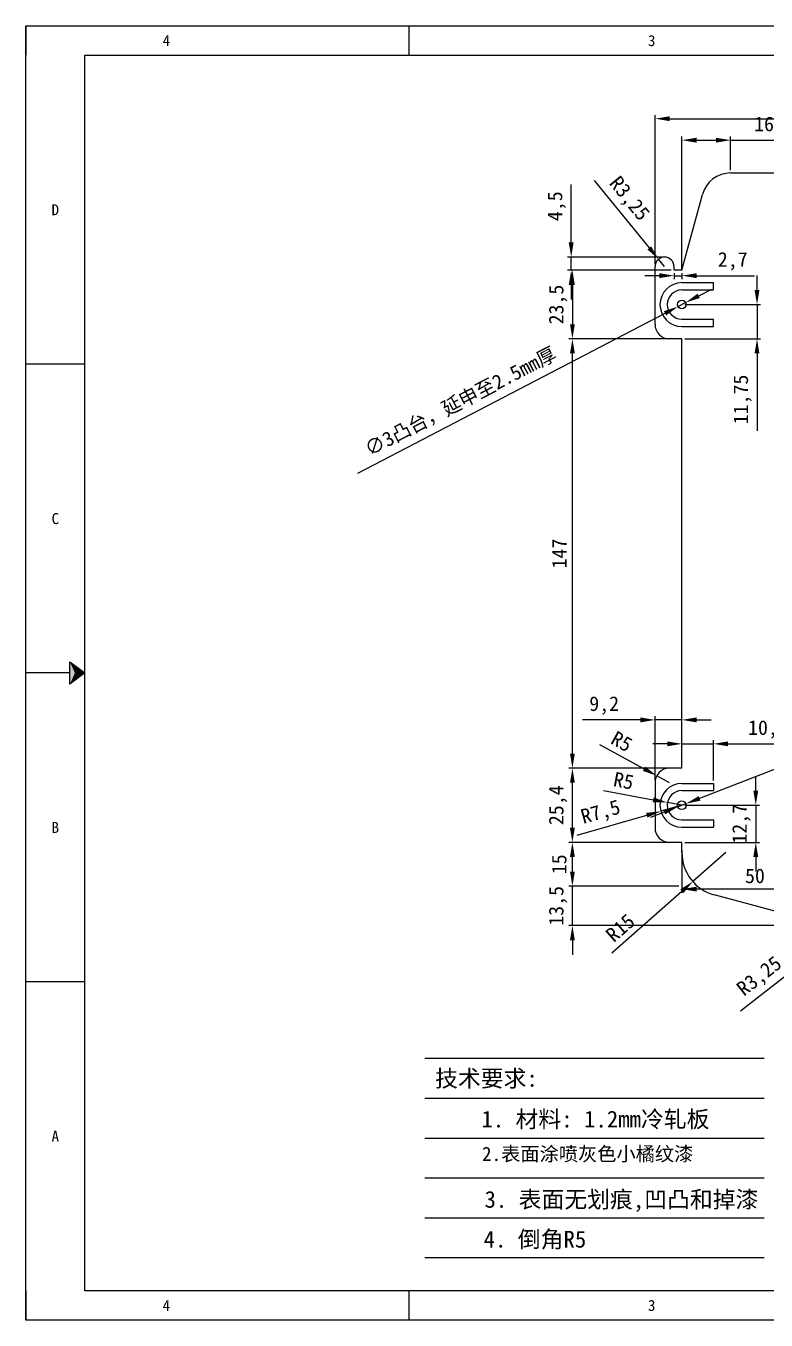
# Model space of a CAD drawing. Header units: millimetres. Extents: x 13106 to 40242, y 18888 to 28426.
# Drawn here: x 34768.9 to 35022.4, y 22866.9 to 23310 of the extents above; entities that cross this region are included whole.
import ezdxf
from ezdxf.enums import TextEntityAlignment as Align

# ---------------------------------------------------------------- set-up
doc = ezdxf.new("R2010")
doc.units = ezdxf.units.MM
doc.header["$PDSIZE"] = -1
doc.linetypes.add('DOT', pattern=[0.25, 0, -0.25])
doc.layers.add('dim', color=2, linetype='Continuous', lineweight=9)
doc.layers.add('print', color=30, linetype='Continuous')
doc.styles.add('Dartop', font='')
doc.styles.add('HZ', font='')
doc.styles.add('hzHT', font='simhei.ttf')
doc.styles.get('Dartop').set_extended_font_data('FangSong_GB2312')
doc.styles.get('HZ').set_extended_font_data('SimSun')
doc.dimstyles.new('small', dxfattribs={"dimtxt": 5, "dimasz": 5, "dimexe": 1.25, "dimexo": 1, "dimgap": 2, "dimtad": 1, "dimtxsty": 'Standard', "dimcen": 2.5, "dimadec": 0, "dimazin": 0, "dimtfac": 1, "dimtmove": 0, "dimatfit": 3, "dimfxl": 0, "dimarcsym": 0})

# ---------------------------------------------------------------- blocks, each defined once
blk = doc.blocks.new('*U105')
at = {"color": 254, "linetype": 'Continuous', "extrusion": (0, 0, -1)}
for points in [[(-0.833, 11), (-0.75, 10.812), (-0.75, 11.188)], [(-0.833, 11), (-0.75, 11.188), (-1, 11)], [(-0.833, 11), (-1, 11), (-0.75, 10.812)]]:
    blk.add_solid(points, dxfattribs=at)
blk = doc.blocks.new('*D127')
at = {"layer": 'Defpoints', "color": 0, "lineweight": 9, "transparency": 16777216}
for p in [(35171.39, 23278.25), (34984.39, 23227.61), (35171.39, 23168.26)]:
    blk.add_point(p, dxfattribs=at)
at = {"layer": 'dim', "color": 0, "lineweight": -2, "transparency": 16777216}
for p, q in [((34984.39, 23228.61), (34984.39, 23279.5)), ((34989.39, 23278.25), (35166.39, 23278.25)), ((35171.39, 23169.26), (35171.39, 23279.5))]:
    blk.add_line(p, q, dxfattribs=at)
at = {"layer": 'dim', "color": 0, "lineweight": 9, "transparency": 16777216}
for points in [[(34989.39, 23279.08), (34989.39, 23277.42), (34984.39, 23278.25)], [(35166.39, 23279.08), (35166.39, 23277.42), (35171.39, 23278.25)]]:
    blk.add_solid(points, dxfattribs=at)
at = {"layer": 'dim', "color": 0, "transparency": 16777216, "insert": (35077.89, 23282.75), "char_height": 5, "attachment_point": 5}
blk.add_mtext('187', dxfattribs=at)
blk = doc.blocks.new('*D134')
at = {"layer": 'Defpoints', "color": 0, "lineweight": 9, "transparency": 16777216}
for p in [(35043.64, 22996.21), (35041.08, 22994.21)]:
    blk.add_point(p, dxfattribs=at)
at = {"layer": 'dim', "color": 0, "lineweight": -2, "transparency": 16777216}
for p, q in [((35043.64, 22996.21), (35041.08, 22994.21)), ((35013.63, 22972.76), (35037.14, 22991.13))]:
    blk.add_line(p, q, dxfattribs=at)
at = {"layer": 'dim', "color": 0, "lineweight": 9, "transparency": 16777216}
blk.add_solid([(35036.62, 22991.79), (35037.65, 22990.48), (35041.08, 22994.21)], dxfattribs=at)
at = {"layer": 'dim', "color": 0, "transparency": 16777216, "insert": (35020.39, 22984.28), "char_height": 5, "attachment_point": 5, "rotation": 38.0079}
blk.add_mtext('R3,25', dxfattribs=at)
blk = doc.blocks.new('*D143')
at = {"layer": 'Defpoints', "color": 0, "lineweight": 9, "transparency": 16777216}
for p in [(34993.59, 23028.71), (34993.59, 23014.45), (35043.64, 23001.96)]:
    blk.add_point(p, dxfattribs=at)
at = {"layer": 'dim', "color": 0, "lineweight": -2, "transparency": 16777216}
for p, q in [((34993.59, 23027.71), (34993.59, 23013.2)), ((35038.64, 23014.45), (34998.59, 23014.45)), ((35043.64, 23002.96), (35043.64, 23015.7))]:
    blk.add_line(p, q, dxfattribs=at)
at = {"layer": 'dim', "color": 0, "lineweight": 9, "transparency": 16777216}
for points in [[(34998.59, 23015.28), (34998.59, 23013.61), (34993.59, 23014.45)], [(35038.64, 23015.28), (35038.64, 23013.61), (35043.64, 23014.45)]]:
    blk.add_solid(points, dxfattribs=at)
at = {"layer": 'dim', "color": 0, "transparency": 16777216, "insert": (35018.61, 23018.95), "char_height": 5, "attachment_point": 5}
blk.add_mtext('50', dxfattribs=at)
blk = doc.blocks.new('*D144')
at = {"layer": 'Defpoints', "color": 0, "lineweight": 9, "transparency": 16777216}
for p in [(35008.59, 23026.95), (34997.33, 23017.04)]:
    blk.add_point(p, dxfattribs=at)
at = {"layer": 'dim', "color": 0, "lineweight": -2, "transparency": 16777216}
for p, q in [((35008.59, 23026.95), (34997.33, 23017.04)), ((34969.59, 22992.6), (34993.58, 23013.73))]:
    blk.add_line(p, q, dxfattribs=at)
at = {"layer": 'dim', "color": 0, "lineweight": 9, "transparency": 16777216}
blk.add_solid([(34993.03, 23014.36), (34994.13, 23013.11), (34997.33, 23017.04)], dxfattribs=at)
at = {"layer": 'dim', "color": 0, "transparency": 16777216, "insert": (34972.5, 23001.15), "char_height": 5, "attachment_point": 5, "rotation": 41.3812}
blk.add_mtext('R15', dxfattribs=at)
blk = doc.blocks.new('*D145')
at = {"layer": 'Defpoints', "color": 0, "lineweight": 9, "transparency": 16777216}
for p in [(34956.09, 23015.46), (34993.59, 23015.46), (35043.64, 23001.96)]:
    blk.add_point(p, dxfattribs=at)
at = {"layer": 'dim', "color": 0, "lineweight": -2, "transparency": 16777216}
for p, q in [((34956.09, 23020.46), (34956.09, 23025.46)), ((34992.59, 23015.46), (34954.84, 23015.46)), ((34956.09, 23001.96), (34956.09, 23015.46)), ((35042.64, 23001.96), (34954.84, 23001.96)), ((34956.09, 22996.96), (34956.09, 22991.96))]:
    blk.add_line(p, q, dxfattribs=at)
at = {"layer": 'dim', "color": 0, "lineweight": 9, "transparency": 16777216}
for points in [[(34955.26, 23020.46), (34956.92, 23020.46), (34956.09, 23015.46)], [(34955.26, 22996.96), (34956.92, 22996.96), (34956.09, 23001.96)]]:
    blk.add_solid(points, dxfattribs=at)
at = {"layer": 'dim', "color": 0, "transparency": 16777216, "insert": (34951.17, 23008.71), "char_height": 5, "attachment_point": 5, "rotation": 90}
blk.add_mtext('13,5', dxfattribs=at)
blk = doc.blocks.new('*D146')
at = {"layer": 'Defpoints', "color": 0, "lineweight": 9, "transparency": 16777216}
for p in [(34956.09, 23030.46), (34993.59, 23030.46), (34992.59, 23015.46)]:
    blk.add_point(p, dxfattribs=at)
at = {"layer": 'dim', "color": 0, "lineweight": -2, "transparency": 16777216}
for p, q in [((34992.59, 23030.46), (34954.84, 23030.46)), ((34956.09, 23020.46), (34956.09, 23025.46)), ((34991.59, 23015.46), (34954.84, 23015.46))]:
    blk.add_line(p, q, dxfattribs=at)
at = {"layer": 'dim', "color": 0, "lineweight": 9, "transparency": 16777216}
for points in [[(34955.26, 23025.46), (34956.92, 23025.46), (34956.09, 23030.46)], [(34955.26, 23020.46), (34956.92, 23020.46), (34956.09, 23015.46)]]:
    blk.add_solid(points, dxfattribs=at)
at = {"layer": 'dim', "color": 0, "transparency": 16777216, "insert": (34951.59, 23022.96), "char_height": 5, "attachment_point": 5, "rotation": 90}
blk.add_mtext('15', dxfattribs=at)
blk = doc.blocks.new('*D147')
at = {"layer": 'Defpoints', "color": 0, "lineweight": 9, "transparency": 16777216}
for p in [(34956.09, 23055.86), (34993.59, 23055.86), (34992.59, 23030.46)]:
    blk.add_point(p, dxfattribs=at)
at = {"layer": 'dim', "color": 0, "lineweight": -2, "transparency": 16777216}
for p, q in [((34992.59, 23055.86), (34954.84, 23055.86)), ((34956.09, 23035.46), (34956.09, 23050.86)), ((34991.59, 23030.46), (34954.84, 23030.46))]:
    blk.add_line(p, q, dxfattribs=at)
at = {"layer": 'dim', "color": 0, "lineweight": 9, "transparency": 16777216}
for points in [[(34955.26, 23050.86), (34956.92, 23050.86), (34956.09, 23055.86)], [(34955.26, 23035.46), (34956.92, 23035.46), (34956.09, 23030.46)]]:
    blk.add_solid(points, dxfattribs=at)
at = {"layer": 'dim', "color": 0, "transparency": 16777216, "insert": (34951.17, 23043.16), "char_height": 5, "attachment_point": 5, "rotation": 90}
blk.add_mtext('25,4', dxfattribs=at)
blk = doc.blocks.new('*D148')
at = {"layer": 'Defpoints', "color": 0, "lineweight": 9, "transparency": 16777216}
for p in [(34984.39, 23072.39), (34993.59, 23055.86), (34984.39, 23050.86)]:
    blk.add_point(p, dxfattribs=at)
at = {"layer": 'dim', "color": 0, "lineweight": -2, "transparency": 16777216}
for p, q in [((34979.39, 23072.39), (34959.55, 23072.39)), ((34984.39, 23051.86), (34984.39, 23073.64)), ((34993.59, 23072.39), (34984.39, 23072.39)), ((34993.59, 23056.86), (34993.59, 23073.64)), ((34998.59, 23072.39), (35003.59, 23072.39))]:
    blk.add_line(p, q, dxfattribs=at)
at = {"layer": 'dim', "color": 0, "lineweight": 9, "transparency": 16777216}
for points in [[(34979.39, 23073.22), (34979.39, 23071.55), (34984.39, 23072.39)], [(34998.59, 23073.22), (34998.59, 23071.55), (34993.59, 23072.39)]]:
    blk.add_solid(points, dxfattribs=at)
at = {"layer": 'dim', "color": 0, "transparency": 16777216, "insert": (34966.97, 23077.3), "char_height": 5, "attachment_point": 5}
blk.add_mtext('9,2', dxfattribs=at)
blk = doc.blocks.new('*D149')
at = {"layer": 'Defpoints', "color": 0, "lineweight": 9, "transparency": 16777216}
for p in [(34985, 23053.26), (34989.39, 23050.86)]:
    blk.add_point(p, dxfattribs=at)
at = {"layer": 'dim', "color": 0, "lineweight": -2, "transparency": 16777216}
for p, q in [((34965.41, 23063.99), (34980.62, 23055.67)), ((34989.39, 23050.86), (34985, 23053.26))]:
    blk.add_line(p, q, dxfattribs=at)
at = {"layer": 'dim', "color": 0, "lineweight": 9, "transparency": 16777216}
blk.add_solid([(34981.02, 23056.4), (34980.22, 23054.94), (34985, 23053.26)], dxfattribs=at)
at = {"layer": 'dim', "color": 0, "transparency": 16777216, "insert": (34972.98, 23064.98), "char_height": 5, "attachment_point": 5, "rotation": 331.2905}
blk.add_mtext('R5', dxfattribs=at)
blk = doc.blocks.new('*D150')
at = {"layer": 'Defpoints', "color": 0, "lineweight": 9, "transparency": 16777216}
for p in [(34956.09, 23202.86), (34993.59, 23202.86), (34993.59, 23055.86)]:
    blk.add_point(p, dxfattribs=at)
at = {"layer": 'dim', "color": 0, "lineweight": -2, "transparency": 16777216}
for p, q in [((34992.59, 23202.86), (34954.84, 23202.86)), ((34956.09, 23060.86), (34956.09, 23197.86)), ((34992.59, 23055.86), (34954.84, 23055.86))]:
    blk.add_line(p, q, dxfattribs=at)
at = {"layer": 'dim', "color": 0, "lineweight": 9, "transparency": 16777216}
for points in [[(34955.26, 23197.86), (34956.92, 23197.86), (34956.09, 23202.86)], [(34955.26, 23060.86), (34956.92, 23060.86), (34956.09, 23055.86)]]:
    blk.add_solid(points, dxfattribs=at)
at = {"layer": 'dim', "color": 0, "transparency": 16777216, "insert": (34951.59, 23129.36), "char_height": 5, "attachment_point": 5, "rotation": 90}
blk.add_mtext('147', dxfattribs=at)
blk = doc.blocks.new('*D151')
at = {"layer": 'Defpoints', "color": 0, "lineweight": 9, "transparency": 16777216}
for p in [(34990.89, 23226.36), (34956.09, 23202.86), (34993.59, 23202.86)]:
    blk.add_point(p, dxfattribs=at)
at = {"layer": 'dim', "color": 0, "lineweight": -2, "transparency": 16777216}
for p, q in [((34989.89, 23226.36), (34954.84, 23226.36)), ((34956.09, 23221.36), (34956.09, 23207.86)), ((34992.59, 23202.86), (34954.84, 23202.86))]:
    blk.add_line(p, q, dxfattribs=at)
at = {"layer": 'dim', "color": 0, "lineweight": 9, "transparency": 16777216}
for points in [[(34955.26, 23221.36), (34956.92, 23221.36), (34956.09, 23226.36)], [(34955.26, 23207.86), (34956.92, 23207.86), (34956.09, 23202.86)]]:
    blk.add_solid(points, dxfattribs=at)
at = {"layer": 'dim', "color": 0, "transparency": 16777216, "insert": (34951.17, 23214.61), "char_height": 5, "attachment_point": 5, "rotation": 90}
blk.add_mtext('23,5', dxfattribs=at)
blk = doc.blocks.new('*D152')
at = {"layer": 'Defpoints', "color": 0, "lineweight": 9, "transparency": 16777216}
for p in [(34955.67, 23230.86), (34987.64, 23230.86), (34984.39, 23226.36)]:
    blk.add_point(p, dxfattribs=at)
at = {"layer": 'dim', "color": 0, "lineweight": -2, "transparency": 16777216}
for p, q in [((34955.67, 23235.86), (34955.67, 23255.7)), ((34986.64, 23230.86), (34954.42, 23230.86)), ((34955.67, 23226.36), (34955.67, 23230.86)), ((34983.39, 23226.36), (34954.42, 23226.36)), ((34955.67, 23221.36), (34955.67, 23216.36))]:
    blk.add_line(p, q, dxfattribs=at)
at = {"layer": 'dim', "color": 0, "lineweight": 9, "transparency": 16777216}
for points in [[(34954.84, 23235.86), (34956.51, 23235.86), (34955.67, 23230.86)], [(34954.84, 23221.36), (34956.51, 23221.36), (34955.67, 23226.36)]]:
    blk.add_solid(points, dxfattribs=at)
at = {"layer": 'dim', "color": 0, "transparency": 16777216, "insert": (34950.76, 23248.28), "char_height": 5, "attachment_point": 5, "rotation": 90}
blk.add_mtext('4,5', dxfattribs=at)
blk = doc.blocks.new('*D153')
at = {"layer": 'Defpoints', "color": 0, "lineweight": 9, "transparency": 16777216}
for p in [(34985.58, 23230.13), (34987.64, 23227.61)]:
    blk.add_point(p, dxfattribs=at)
at = {"layer": 'dim', "color": 0, "lineweight": -2, "transparency": 16777216}
for p, q in [((34963.59, 23257.14), (34982.43, 23234.01)), ((34987.64, 23227.61), (34985.58, 23230.13))]:
    blk.add_line(p, q, dxfattribs=at)
at = {"layer": 'dim', "color": 0, "lineweight": 9, "transparency": 16777216}
blk.add_solid([(34983.07, 23234.54), (34981.78, 23233.48), (34985.58, 23230.13)], dxfattribs=at)
at = {"layer": 'dim', "color": 0, "transparency": 16777216, "insert": (34975.24, 23250.62), "char_height": 5, "attachment_point": 5, "rotation": 309.1637}
blk.add_mtext('R3,25', dxfattribs=at)
blk = doc.blocks.new('*D154')
at = {"layer": 'Defpoints', "color": 0, "lineweight": 9, "transparency": 16777216}
for p in [(34990.89, 23226.36), (34993.59, 23226.36), (34993.59, 23224.5)]:
    blk.add_point(p, dxfattribs=at)
at = {"layer": 'dim', "color": 0, "lineweight": -2, "transparency": 16777216}
for p, q in [((34985.89, 23224.5), (34980.89, 23224.5)), ((34990.89, 23225.36), (34990.89, 23223.25)), ((34990.89, 23224.5), (34993.59, 23224.5)), ((34993.59, 23225.36), (34993.59, 23223.25)), ((34998.59, 23224.5), (35018.42, 23224.5))]:
    blk.add_line(p, q, dxfattribs=at)
at = {"layer": 'dim', "color": 0, "lineweight": 9, "transparency": 16777216}
for points in [[(34985.89, 23225.33), (34985.89, 23223.67), (34990.89, 23224.5)], [(34998.59, 23225.33), (34998.59, 23223.67), (34993.59, 23224.5)]]:
    blk.add_solid(points, dxfattribs=at)
at = {"layer": 'dim', "color": 0, "transparency": 16777216, "insert": (35011, 23229.42), "char_height": 5, "attachment_point": 5}
blk.add_mtext('2,7', dxfattribs=at)
blk = doc.blocks.new('*D155')
at = {"layer": 'Defpoints', "color": 0, "lineweight": 9, "transparency": 16777216}
for p in [(35010.24, 23270.9), (35010.24, 23259.66), (34993.59, 23225.36)]:
    blk.add_point(p, dxfattribs=at)
at = {"layer": 'dim', "color": 0, "lineweight": -2, "transparency": 16777216}
for p, q in [((34993.59, 23226.36), (34993.59, 23272.15)), ((34998.59, 23270.9), (35005.24, 23270.9)), ((35010.24, 23260.66), (35010.24, 23272.15)), ((35010.24, 23270.9), (35038.41, 23270.9))]:
    blk.add_line(p, q, dxfattribs=at)
at = {"layer": 'dim', "color": 0, "lineweight": 9, "transparency": 16777216}
for points in [[(34998.59, 23271.73), (34998.59, 23270.06), (34993.59, 23270.9)], [(35005.24, 23271.73), (35005.24, 23270.06), (35010.24, 23270.9)]]:
    blk.add_solid(points, dxfattribs=at)
at = {"layer": 'dim', "color": 0, "transparency": 16777216, "insert": (35026.83, 23275.81), "char_height": 5, "attachment_point": 5}
blk.add_mtext('16,66', dxfattribs=at)
blk = doc.blocks.new('*D160')
at = {"layer": 'Defpoints', "color": 0, "lineweight": 9, "transparency": 16777216}
for p in [(34986.37, 23041.11), (34993.59, 23043.16)]:
    blk.add_point(p, dxfattribs=at)
at = {"layer": 'dim', "color": 0, "lineweight": -2, "transparency": 16777216}
for p, q in [((34993.59, 23043.16), (34986.37, 23041.11)), ((34957.68, 23032.94), (34981.56, 23039.74))]:
    blk.add_line(p, q, dxfattribs=at)
at = {"layer": 'dim', "color": 0, "lineweight": 9, "transparency": 16777216}
blk.add_solid([(34981.34, 23040.54), (34981.79, 23038.94), (34986.37, 23041.11)], dxfattribs=at)
at = {"layer": 'dim', "color": 0, "transparency": 16777216, "insert": (34965.87, 23040.39), "char_height": 5, "attachment_point": 5, "rotation": 15.8851}
blk.add_mtext('R7,5', dxfattribs=at)
blk = doc.blocks.new('*D161')
at = {"layer": 'Defpoints', "color": 0, "lineweight": 9, "transparency": 16777216}
for p in [(34988.67, 23044.09), (34993.59, 23043.16)]:
    blk.add_point(p, dxfattribs=at)
at = {"layer": 'dim', "color": 0, "lineweight": -2, "transparency": 16777216}
for p, q in [((34966.73, 23048.25), (34983.76, 23045.02)), ((34993.59, 23043.16), (34988.67, 23044.09))]:
    blk.add_line(p, q, dxfattribs=at)
at = {"layer": 'dim', "color": 0, "lineweight": 9, "transparency": 16777216}
blk.add_solid([(34983.92, 23045.84), (34983.61, 23044.21), (34988.67, 23044.09)], dxfattribs=at)
at = {"layer": 'dim', "color": 0, "transparency": 16777216, "insert": (34973.63, 23051.52), "char_height": 5, "attachment_point": 5, "rotation": 349.2701}
blk.add_mtext('R5', dxfattribs=at)
blk = doc.blocks.new('*D162')
at = {"layer": 'Defpoints', "color": 0, "lineweight": 9, "transparency": 16777216}
for p in [(35004.39, 23064.19), (34993.59, 23055.86), (35004.39, 23050.66)]:
    blk.add_point(p, dxfattribs=at)
at = {"layer": 'dim', "color": 0, "lineweight": -2, "transparency": 16777216}
for p, q in [((34988.59, 23064.19), (34983.59, 23064.19)), ((34993.59, 23056.86), (34993.59, 23065.44)), ((34993.59, 23064.19), (35004.39, 23064.19)), ((35004.39, 23051.66), (35004.39, 23065.44)), ((35009.39, 23064.19), (35031.72, 23064.19))]:
    blk.add_line(p, q, dxfattribs=at)
at = {"layer": 'dim', "color": 0, "lineweight": 9, "transparency": 16777216}
for points in [[(34988.59, 23065.02), (34988.59, 23063.35), (34993.59, 23064.19)], [(35009.39, 23065.02), (35009.39, 23063.35), (35004.39, 23064.19)]]:
    blk.add_solid(points, dxfattribs=at)
at = {"layer": 'dim', "color": 0, "transparency": 16777216, "insert": (35023.05, 23069.1), "char_height": 5, "attachment_point": 5}
blk.add_mtext('10,8', dxfattribs=at)
blk = doc.blocks.new('*D163')
at = {"layer": 'Defpoints', "color": 0, "lineweight": 9, "transparency": 16777216}
for p in [(34993.59, 23043.16), (34993.59, 23030.46), (35018.88, 23030.46)]:
    blk.add_point(p, dxfattribs=at)
at = {"layer": 'dim', "color": 0, "lineweight": -2, "transparency": 16777216}
for p, q in [((35018.88, 23048.16), (35018.88, 23053.16)), ((34994.59, 23043.16), (35020.13, 23043.16)), ((35018.88, 23043.16), (35018.88, 23030.46)), ((34994.59, 23030.46), (35020.13, 23030.46)), ((35018.88, 23025.46), (35018.88, 23020.46))]:
    blk.add_line(p, q, dxfattribs=at)
at = {"layer": 'dim', "color": 0, "lineweight": 9, "transparency": 16777216}
for points in [[(35018.05, 23048.16), (35019.72, 23048.16), (35018.88, 23043.16)], [(35018.05, 23025.46), (35019.72, 23025.46), (35018.88, 23030.46)]]:
    blk.add_solid(points, dxfattribs=at)
at = {"layer": 'dim', "color": 0, "transparency": 16777216, "insert": (35013.97, 23036.81), "char_height": 5, "attachment_point": 5, "rotation": 90}
blk.add_mtext('12,7', dxfattribs=at)
blk = doc.blocks.new('*D164')
at = {"layer": 'Defpoints', "color": 0, "lineweight": 9, "transparency": 16777216}
for p in [(34993.59, 23214.61), (34993.59, 23202.86), (35019.31, 23202.86)]:
    blk.add_point(p, dxfattribs=at)
at = {"layer": 'dim', "color": 0, "lineweight": -2, "transparency": 16777216}
for p, q in [((35019.31, 23219.61), (35019.31, 23224.61)), ((34994.59, 23214.61), (35020.56, 23214.61)), ((35019.31, 23214.61), (35019.31, 23202.86)), ((34994.59, 23202.86), (35020.56, 23202.86)), ((35019.31, 23197.86), (35019.31, 23171.36))]:
    blk.add_line(p, q, dxfattribs=at)
at = {"layer": 'dim', "color": 0, "lineweight": 9, "transparency": 16777216}
for points in [[(35018.47, 23219.61), (35020.14, 23219.61), (35019.31, 23214.61)], [(35018.47, 23197.86), (35020.14, 23197.86), (35019.31, 23202.86)]]:
    blk.add_solid(points, dxfattribs=at)
at = {"layer": 'dim', "color": 0, "transparency": 16777216, "insert": (35014.39, 23182.11), "char_height": 5, "attachment_point": 5, "rotation": 90}
blk.add_mtext('11,75', dxfattribs=at)
blk = doc.blocks.new('*D165')
at = {"layer": 'Defpoints', "color": 0, "lineweight": 9, "transparency": 16777216}
for p in [(34992.26, 23213.92), (34994.92, 23215.3)]:
    blk.add_point(p, dxfattribs=at)
at = {"layer": 'dim', "color": 0, "lineweight": -2, "transparency": 16777216}
for p, q in [((34999.35, 23217.61), (35003.79, 23219.92)), ((34994.92, 23215.3), (34992.26, 23213.92)), ((34882.59, 23156.92), (34987.82, 23211.61))]:
    blk.add_line(p, q, dxfattribs=at)
at = {"layer": 'dim', "color": 0, "lineweight": 9, "transparency": 16777216}
for points in [[(34998.97, 23218.35), (34999.74, 23216.87), (34994.92, 23215.3)], [(34987.44, 23212.35), (34988.2, 23210.88), (34992.26, 23213.92)]]:
    blk.add_solid(points, dxfattribs=at)
at = {"layer": 'dim', "color": 0, "transparency": 16777216, "insert": (34917.9, 23181.22), "char_height": 5, "attachment_point": 5, "rotation": 27.4654}
blk.add_mtext('∅3凸台，延申至2.5mm厚', dxfattribs=at)
blk = doc.blocks.new('*D124')
at = {"layer": 'Defpoints', "color": 0, "lineweight": 9, "transparency": 16777216}
for p in [(34992.19, 23042.62), (34994.99, 23043.71)]:
    blk.add_point(p, dxfattribs=at)
at = {"layer": 'dim', "color": 0, "lineweight": -2, "transparency": 16777216}
for p, q in [((35107.16, 23087.27), (34999.65, 23045.52)), ((34987.53, 23040.81), (34982.87, 23039)), ((34992.19, 23042.62), (34994.99, 23043.71))]:
    blk.add_line(p, q, dxfattribs=at)
at = {"layer": 'dim', "color": 0, "lineweight": 9, "transparency": 16777216}
for points in [[(34999.34, 23046.29), (34999.95, 23044.74), (34994.99, 23043.71)], [(34987.23, 23041.59), (34987.83, 23040.03), (34992.19, 23042.62)]]:
    blk.add_solid(points, dxfattribs=at)
at = {"layer": 'dim', "color": 0, "transparency": 16777216, "insert": (35065.6, 23076.79), "char_height": 5, "attachment_point": 5, "rotation": 21.2223}
blk.add_mtext('∅3凸台，延申至2.5mm厚', dxfattribs=at)

msp = doc.modelspace()

# ---------------------------------------------------------------- linework, layer by layer
at = {"color": 0, "linetype": 'DOT'}
for p, q in [((34768.929, 23310.032), (35398.722, 23310.032)), ((34768.929, 22876.935), (34768.929, 23299.96)), ((35398.722, 22866.863), (34768.929, 22866.863))]:
    msp.add_line(p, q, dxfattribs=at)
at = {"color": 0}
for p, q in [((34768.929, 23310.032), (34768.929, 23299.96)), ((34768.929, 23310.032), (34768.929, 23310.032)), ((34900.157, 23299.96), (34900.157, 23310.032)), ((34789.073, 22876.935), (34789.073, 23299.96)), ((34789.073, 23299.96), (35388.65, 23299.96)), ((34789.073, 23194.204), (34768.929, 23194.204)), ((34784.037, 23088.448), (34768.929, 23088.448)), ((34789.073, 22982.691), (34768.929, 22982.691)), ((34768.929, 22876.935), (34768.929, 22866.863)), ((35388.65, 22876.935), (34789.073, 22876.935)), ((34900.157, 22866.863), (34900.157, 22876.935)), ((34768.929, 22866.863), (34768.929, 22866.863))]:
    msp.add_line(p, q, dxfattribs=at)
for p, q in [((35010.243, 23259.663), (35088.114, 23259.663)), ((34993.587, 23226.363), (35000.59, 23252.272)), ((34984.387, 23207.863), (34984.387, 23227.613)), ((34987.637, 23230.863), (34987.637, 23230.863)), ((34990.887, 23226.363), (34990.887, 23227.613)), ((34993.587, 23226.363), (34990.887, 23226.363)), ((34993.587, 23222.113), (35004.387, 23222.113)), ((35004.387, 23219.613), (35004.387, 23222.113)), ((34993.587, 23219.613), (35004.387, 23219.613)), ((34993.587, 23209.613), (35004.387, 23209.613)), ((35004.387, 23207.113), (35004.387, 23209.613)), ((34993.587, 23207.113), (35004.387, 23207.113)), ((34993.587, 23202.863), (34989.387, 23202.863)), ((34993.587, 23055.863), (34993.587, 23202.863)), ((34993.587, 23055.863), (34989.387, 23055.863)), ((34984.387, 23050.863), (34984.387, 23035.463)), ((34993.587, 23050.663), (35004.387, 23050.663)), ((35004.387, 23050.663), (35004.387, 23048.163)), ((34993.587, 23048.163), (35004.387, 23048.163)), ((34993.587, 23038.163), (35004.387, 23038.163)), ((35004.387, 23038.163), (35004.387, 23035.663)), ((34993.587, 23035.663), (35004.387, 23035.663)), ((34993.587, 23030.463), (34989.387, 23030.463)), ((34993.587, 23026.953), (34993.587, 23030.463)), ((35043.634, 23001.963), (35004.681, 23012.47))]:
    msp.add_line(p, q)
msp.add_lwpolyline([(34789.073, 23088.448), (34784.037, 23084.671), (34784.037, 23092.225), (34789.073, 23088.448)], close=True, dxfattribs=at)
for centre in [(34993.587, 23214.613), (34993.587, 23043.163)]:
    msp.add_circle(centre, 1.5)
for centre, radius, start, end in [((35010.243, 23249.663), 10, 90, 164.87599), ((34987.637, 23227.613), 3.25, 90, 180), ((34987.637, 23227.613), 3.25, 0, 90), ((34993.587, 23214.613), 7.5, 90, 270), ((34993.587, 23214.613), 5, 90, 270), ((34989.387, 23207.863), 5, 180, 270), ((34989.387, 23050.863), 5, 90, 180), ((34993.587, 23043.163), 7.5, 90, 270), ((34993.587, 23043.163), 5, 90, 270), ((34989.387, 23035.463), 5, 180, 270), ((35008.587, 23026.953), 15, 180, 254.90391)]:
    msp.add_arc(centre, radius, start, end)
at = {"layer": 'Defpoints'}
for p, q in [((34905.545, 22956.522), (35021.804, 22956.522)), ((34905.545, 22942.872), (35021.804, 22942.872)), ((34905.545, 22942.872), (35021.804, 22942.872)), ((34905.545, 22929.222), (35021.804, 22929.222)), ((34905.545, 22915.572), (35021.804, 22915.572)), ((34905.545, 22901.922), (35021.804, 22901.922)), ((34905.545, 22888.272), (35021.804, 22888.272))]:
    msp.add_line(p, q, dxfattribs=at)
at = {"layer": 'print'}
msp.add_lwpolyline([(34768.929, 23310.032), (35408.794, 23310.032), (35408.794, 22866.863), (34768.929, 22866.863)], close=True, dxfattribs=at)

# ---------------------------------------------------------------- block references
at = {"color": 0, "linetype": 'Continuous', "xscale": 20.14402654906928, "yscale": 20.14402654921842, "zscale": 20.14402654921862}
msp.add_blockref('*U105', (34768.929, 22866.863), dxfattribs=at)

# ---------------------------------------------------------------- texts
at = {"color": 0, "style": 'Dartop'}
for s, p in [('4', (34817.063, 23304.996)), ('3', (34983.251, 23304.996)), ('D', (34779.001, 23247.082)), ('C', (34779.001, 23141.326)), ('B', (34779.001, 23035.57)), ('A', (34779.001, 22929.813)), ('4', (34817.063, 22871.899)), ('3', (34983.251, 22871.899))]:
    msp.add_text(s, height=3.777, dxfattribs=at).set_placement(p, align=Align.MIDDLE_CENTER)
at = {"style": 'HZ'}
for s, p in [('技术要求:', (34926.658, 22949.633)), ('     1. 材料: 1.2mm冷轧板', (34954.233, 22935.692)), ('3. 表面无划痕,凹凸和掉漆', (34972.89, 22908.212)), ('4. 倒角R5           ', (34964.704, 22894.562))]:
    msp.add_text(s, height=5.733, dxfattribs=at).set_placement(p, align=Align.MIDDLE_CENTER)
at = {"color": 0, "style": 'hzHT'}
msp.add_text('2.表面涂喷灰色小橘纹漆 ', height=4.82451, dxfattribs=at).set_placement((34925.124, 22926.191), align=Align.TOP_LEFT)

# ---------------------------------------------------------------- dimensions: what is measured, and where the dimension line sits
at = {"layer": 'dim'}
for base, p1, p2, picture, middle in [((35171.387, 23278.249), (34984.387, 23227.613), (35171.387, 23168.259), '*D127', (35077.887, 23282.749)), ((35010.243, 23270.896), (34993.587, 23225.363), (35010.243, 23259.663), '*D155', (35026.827, 23275.812)), ((34993.587, 23224.5), (34990.887, 23226.363), (34993.587, 23226.363), '*D154', (35011.004, 23229.416)), ((34984.387, 23072.387), (34993.587, 23055.863), (34984.387, 23050.863), '*D148', (34966.97, 23077.303)), ((35004.387, 23064.186), (34993.587, 23055.863), (35004.387, 23050.663), '*D162', (35023.054, 23069.103))]:
    dim = msp.add_linear_dim(base=base, p1=p1, p2=p2, dimstyle='small', override={"dimpost": '\\X'}, dxfattribs=at)
    dim.commit()
    dim.dimension.update_dxf_attribs({"geometry": picture, "text_midpoint": middle})
for center, mpoint, picture, middle in [((34987.637, 23227.613), (34985.585, 23230.133), '*D153', (34975.24, 23250.618)), ((34989.387, 23050.863), (34985.002, 23053.265), '*D149', (34972.984, 23064.977)), ((34993.587, 23043.163), (34988.675, 23044.094), '*D161', (34973.628, 23051.525)), ((34993.587, 23043.163), (34986.374, 23041.11), '*D160', (34965.872, 23040.388)), ((35043.637, 22996.213), (35041.076, 22994.212), '*D134', (35020.386, 22984.282))]:
    dim = msp.add_radius_dim(center=center, mpoint=mpoint, dimstyle='small', override={"dimpost": '\\X'}, dxfattribs=at)
    dim.commit()
    dim.dimension.update_dxf_attribs({"geometry": picture, "text_midpoint": middle})
for base, p1, p2, picture, middle in [((34955.675, 23230.863), (34984.387, 23226.363), (34987.637, 23230.863), '*D152', (34950.758, 23248.28)), ((34956.092, 23202.863), (34990.887, 23226.363), (34993.587, 23202.863), '*D151', (34951.175, 23214.613)), ((35019.308, 23202.863), (34993.587, 23214.613), (34993.587, 23202.863), '*D164', (35014.392, 23182.113)), ((34956.092, 23202.863), (34993.587, 23055.863), (34993.587, 23202.863), '*D150', (34951.592, 23129.363)), ((34956.092, 23055.863), (34992.587, 23030.463), (34993.587, 23055.863), '*D147', (34951.175, 23043.163)), ((34956.092, 23030.463), (34992.587, 23015.463), (34993.587, 23030.463), '*D146', (34951.592, 23022.963))]:
    dim = msp.add_linear_dim(base=base, p1=p1, p2=p2, angle=90, dimstyle='small', override={"dimpost": '\\X'}, dxfattribs=at)
    dim.commit()
    dim.dimension.update_dxf_attribs({"geometry": picture, "text_midpoint": middle})
for p1, p2, picture, middle in [((34994.918, 23215.305), (34992.256, 23213.921), '*D165', (34920.339, 23176.538)), ((34992.189, 23042.62), (34994.985, 23043.706), '*D124', (35067.508, 23071.868))]:
    dim = msp.add_diameter_dim_2p(p1=p1, p2=p2, text='<>凸台，延申至2.5mm厚', dimstyle='small', override={"dimpost": '\\X'}, dxfattribs=at)
    dim.commit()
    dim.dimension.update_dxf_attribs({"geometry": picture, "text_midpoint": middle, "dimtype": 163})
for base, p1, p2, picture, middle in [((35018.884, 23030.463), (34993.587, 23043.163), (34993.587, 23030.463), '*D163', (35018.884, 23036.813)), ((34956.092, 23015.463), (35043.637, 23001.963), (34993.587, 23015.463), '*D145', (34956.092, 23008.713))]:
    dim = msp.add_linear_dim(base=base, p1=p1, p2=p2, angle=90, dimstyle='small', override={"dimpost": '\\X'}, dxfattribs=at)
    dim.commit()
    dim.dimension.update_dxf_attribs({"geometry": picture, "text_midpoint": middle, "dimtype": 160})
dim = msp.add_linear_dim(base=(34993.587, 23014.448), p1=(35043.637, 23001.963), p2=(34993.587, 23028.708), text='50', dimstyle='small', override={"dimpost": '\\X'}, dxfattribs=at)
dim.commit()
dim.dimension.update_dxf_attribs({"geometry": '*D143', "text_midpoint": (35018.612, 23018.948)})
dim = msp.add_radius_dim(center=(35008.587, 23026.953), mpoint=(34997.332, 23017.037), dimstyle='small', override={"dimpost": '\\X'}, dxfattribs=at)
dim.commit()
dim.dimension.update_dxf_attribs({"geometry": '*D144', "text_midpoint": (34975.472, 22997.777), "dimtype": 164})

doc.saveas('drawing.dxf')
